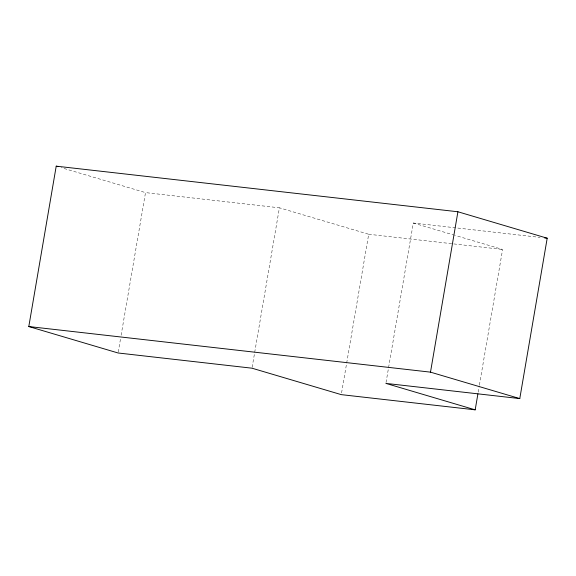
<?xml version="1.0" encoding="UTF-8"?>
<svg xmlns="http://www.w3.org/2000/svg" width="576" height="576" viewBox="0 0 576 576"><rect width="100%" height="100%" fill="white"/><g stroke="black" fill="none" stroke-linecap="round" stroke-linejoin="round"><path stroke-width="0.43" stroke-dasharray="2.88 2.16" d="M118.246 352.102L120.514 338.81M121.118 335.268L145.505 192.607L61.366 167.688M252.144 367.308L279.403 207.806L145.505 192.607M341.582 392.868L368.698 234.259L279.403 207.806M386.035 382.507L413.302 223.013L540.058 237.398M478.21 392.119L479.268 385.913M479.419 385.027L502.596 249.458L455.371 235.469M368.698 234.259L502.596 249.458M413.302 223.013L454.514 235.217"/><path stroke-width="0.86" d="M475.178 409.838L341.28 394.639L251.986 368.194L118.087 352.987L28.8 326.542L56.218 166.162L457.913 211.766L547.2 238.212L519.782 398.592L385.884 383.393L475.178 409.838L477.907 393.89M519.782 398.592L430.495 372.146L457.913 211.766M544.522 237.91L547.2 238.212M28.8 326.542L430.495 372.146M56.218 166.162L57.931 166.673"/></g></svg>
